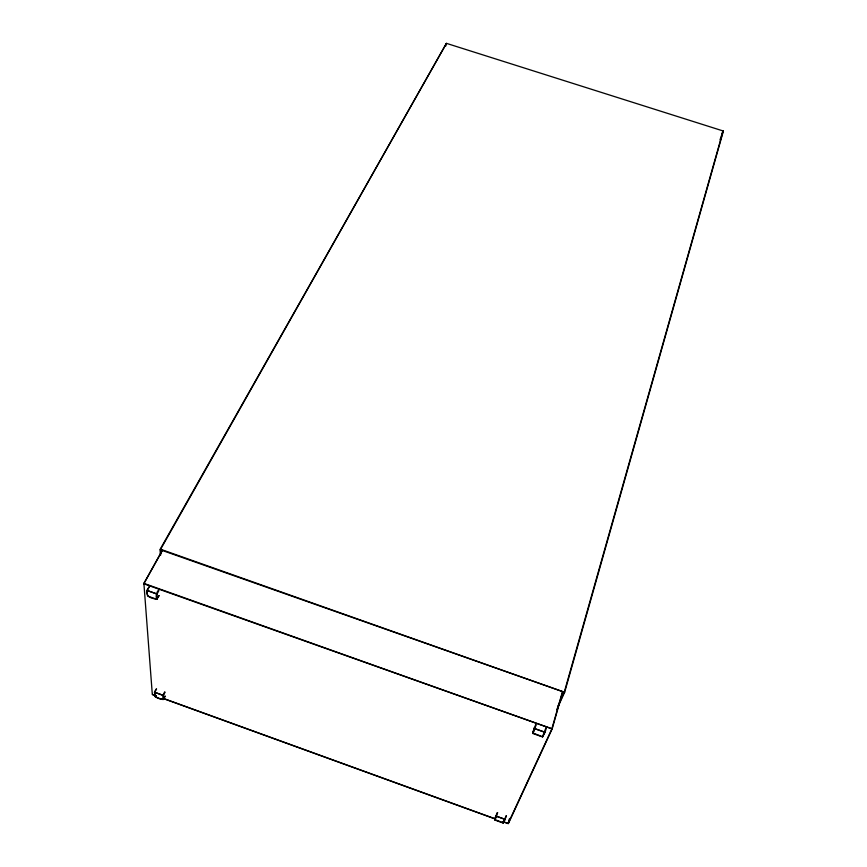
<?xml version="1.0" encoding="UTF-8"?>
<svg xmlns="http://www.w3.org/2000/svg" width="867" height="867" viewBox="0 0 867 867"><rect width="100%" height="100%" fill="white"/><g stroke="black" fill="none" stroke-linecap="round" stroke-linejoin="round"><path stroke-width="1.3" d="M445.692 46.157L446.44 43.35L723.381 131.047L564.645 692.299L556.798 709.466M562.64 692.029L552.171 728.887L508.409 823.498L502.99 821.808M720.011 139.825L723.186 130.733L564.33 691.964L557.98 706.009M562.412 691.79L551.802 729.06L508.073 823.65L509.872 818.481M543.837 734.121L542.514 736.928L532.956 733.515L534.105 727.868M545.809 728.128L542.514 736.928L545.083 732.322L546.546 727.24M533.736 730.773L532.956 733.515L536.207 724.714M535.643 724.758L532.62 732.918L541.355 736.278M508.474 822.252L509.579 818.491M504.431 819.369L503.348 823.108L494.938 820.063L495.707 816.01M504.919 819.348L503.348 823.108L506.111 815.652M506.447 815.966L503.391 822.881L494.656 819.51L497.192 812.617M496.043 816.324L494.938 820.063L497.68 812.596M156.136 695.93L152.321 694.554L143.889 583.372L552.171 728.887L143.759 583.773L162.443 550.447M721.712 134.558L723.154 130.787M164.654 691.899L162.812 695.67L163.061 699.604L165.294 696.168M165.055 692.234L163.397 695.453C166.171 703.224 158.293 697.371 155.009 696.678L154.51 692.234L156.19 689.016M163.267 699.431L164.914 696.223M156.569 688.972C152.538 694.413 154.868 698.867 162.118 699.008M157.534 597.992L158.78 595.716M159.214 595.629L156.678 599.27L147.563 596.03L146.967 590.427L148.875 587.013M158.444 590.178C156.526 591.858 155.009 598.425 157.328 599.043L157.014 594.014L158.91 590.59M149.308 586.926C144.041 594.404 148.019 598.241 156.905 599.13M162.183 550.502L143.759 583.773M152.451 694.445L156.255 695.833M163.874 698.596L495.404 818.892M503.023 821.656L508.105 823.498M163.755 698.704L495.371 819.044M160.644 555.151L160.146 549.31L446.44 43.35L160.341 549.765L564.645 692.299L160.514 549.223L160.449 554.696M505.407 819.488L496.141 816.129L505.407 819.488M545.083 732.322L534.527 728.562L545.083 732.322M163.397 695.453L154.51 692.234L163.397 695.453M157.014 594.014L146.967 590.427L157.014 594.014"/></g></svg>
